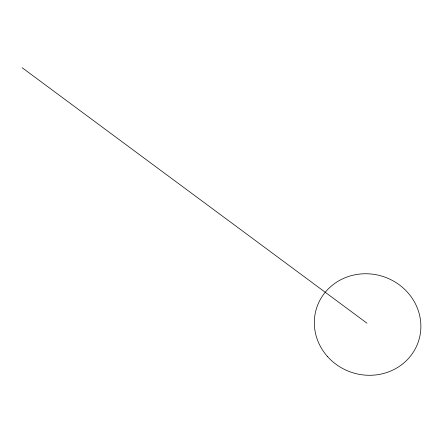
<?xml version="1.0" encoding="UTF-8"?>
<svg xmlns="http://www.w3.org/2000/svg" width="443" height="443" viewBox="0 0 443 443"><rect width="100%" height="100%" fill="white"/><g stroke="black" fill="none" stroke-linecap="round" stroke-linejoin="round"><path stroke-width="0.66" d="M22.15 67.729L366.954 323.174M327.371 356.394A53.586 50.447 18.5 0 0 417.965 342.81A53.586 50.447 18.5 0 0 357.462 274.355A53.586 50.447 18.5 0 0 327.371 356.394"/></g></svg>
